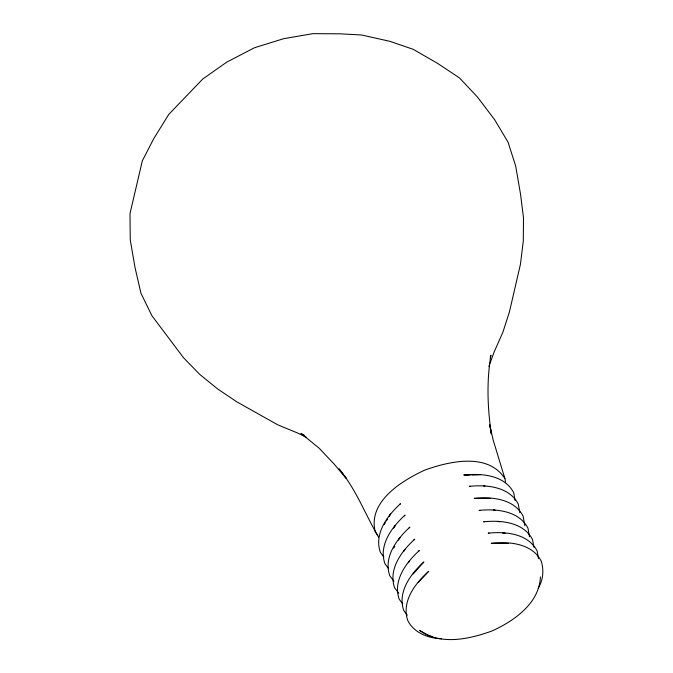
<?xml version="1.0" encoding="UTF-8"?>
<svg xmlns="http://www.w3.org/2000/svg" width="673" height="673" viewBox="0 0 673 673"><rect width="100%" height="100%" fill="white"/><g stroke="black" fill="none" stroke-linecap="round" stroke-linejoin="round"><path stroke-width="1.01" d="M490.205 358.154L490.937 355.167C486.503 381.12 487.496 407.712 491.298 433.681M488.901 366.339L494.15 351.971L502.874 332.243L509.402 312.011L520.431 264.312L523.283 241.203L523.501 217.859L520.532 194.194L515.678 166.046L508.056 142.18L494.562 119.567L477.3 96.87L459.499 77.933L437.694 63.43L413.205 49.322L390.054 41.364L361.62 34.996L339.915 33.81L312.962 33.65L283.754 38.664L254.571 47.707L226.717 62.143L202.708 79.052L168.772 114.41L153.722 138.688L142.314 160.881L129.998 213.619L130.242 239.79L135.037 267.618L140.968 293.344L151.98 315.814L183.586 357.834L199.788 374.424L217.682 388.986L236.913 401.916L277.89 424.89L297.483 432.958L306.484 437.391M393.68 528.162L395.261 525.495L394.227 526.665M393.739 548.125L394.79 546.35M398.483 540.125L400.065 537.449L399.064 538.703M403.85 551.271L404.91 549.496L403.909 550.741M408.461 562.729L409.521 560.954L408.477 562.123M413.037 574.111L423.889 561.913L423.098 562.653C410.261 574.498 397.356 592.274 403.783 610.596L407.3 615.206M538.164 588.32C543.195 580.235 544.104 570.031 541.168 561.004C532.242 543.843 510.471 541.471 493.225 543.136L491.248 543.321L508.578 543.422M384.249 524.519L385.309 522.753M386.361 520.978L387.421 519.203M389.011 516.544L390.592 513.886L389.65 515.282M418.194 582.549L428.735 571.284L427.136 572.706C414.299 584.543 401.394 602.327 407.821 620.649C414.189 633.083 428.415 638.29 441.606 638.786M399.695 504.439L400.485 503.707C387.37 515.669 373.818 533.664 380.38 552.39L383.896 556.992M404.271 515.821L405.062 515.081C391.938 527.043 378.394 545.037 384.956 563.764L388.472 568.374M409.108 527.859L409.899 527.119C396.784 539.09 383.231 557.076 389.793 575.802L393.898 581.178M413.945 539.897L414.745 539.166C401.621 551.128 388.077 569.122 394.639 587.84L398.736 593.224M418.522 551.28L419.313 550.539C406.198 562.502 392.653 580.496 399.207 599.222L402.723 603.832M465.783 474.877L464.791 474.945C482.297 473.203 504.615 475.231 513.735 492.737L515.064 500.384M470.36 486.259L469.367 486.318C486.865 484.577 509.192 486.613 518.303 504.119L519.8 512.717M480.042 510.336L479.041 510.403C496.548 508.662 518.875 510.689 527.985 528.196L529.483 536.802M484.61 521.718L483.618 521.777C501.124 520.036 523.443 522.071 532.553 539.578L533.882 547.225M489.187 533.092L488.194 533.151C505.701 531.409 528.011 533.445 537.13 550.951L538.459 558.598M480.53 474.633L463.764 474.945L469.897 474.844M471.941 474.81L479.1 474.692M483.635 485.965L485.107 486.007M499.366 521.466L497.885 521.424L499.896 521.836M503.934 532.848L502.462 532.806L505.473 533.411M494.79 510.092L493.284 509.966L495.294 510.37M490.449 498.331L474.204 498.357L475.197 498.298C492.443 496.632 514.222 498.996 523.148 516.157L524.805 525.714M432.352 636.523L429.332 635.901L419.489 630.357C440.672 645.575 469.123 639.182 491.77 631.064C513.878 621.145 539.426 603.37 540.402 576.87M304.6 435.481L300.974 433.395L319.019 448.075L334.01 463.949L346.124 478.225L338.999 468.854C356.11 489.279 365.271 514.551 378.621 537.256M505.616 482.642L504.927 478.629C488.051 452.264 449.143 461.308 424.756 470.116C401.697 480.783 367.441 501.822 375.315 532.006L377.805 535.279M504.927 478.629L493.242 440.31L489.708 424.865L491.24 433.765"/></g></svg>
